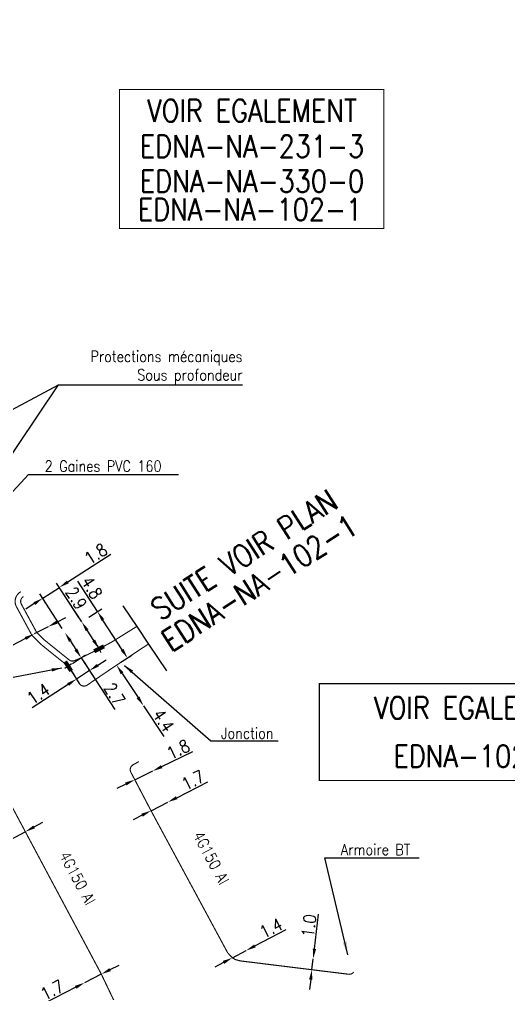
# Model space of a CAD drawing. Header units: millimetres. Extents: x 184994 to 186004, y 128000 to 129009.
# Drawn here: x 185319.7 to 185363.9, y 128114.7 to 128202.7 of the extents above; entities that cross this region are included whole.
import ezdxf
from ezdxf.enums import TextEntityAlignment as Align

# ---------------------------------------------------------------- set-up
doc = ezdxf.new("R2010")
doc.units = ezdxf.units.MM
doc.header["$PDMODE"] = 34
doc.linetypes.add('B_ST_Al', pattern=[2000, 1000, 1000])
doc.linetypes.add('CENTER2', pattern=[28.575, 19.05, -3.175, 3.175, -3.175])
doc.layers.get('0').update_dxf_attribs({"linetype": 'CONTINUOUS'})
doc.layers.get('Defpoints').update_dxf_attribs({"linetype": 'CONTINUOUS'})
for name, color, linetype in [('B_100', 3, 'CONTINUOUS'), ('B_110', 1, 'CONTINUOUS'), ('B_300', 7, 'CONTINUOUS'), ('B_400', 7, 'CONTINUOUS'), ('B_420', 7, 'CONTINUOUS'), ('B_930', 7, 'CONTINUOUS')]:
    doc.layers.add(name, color=color, linetype=linetype)
doc.styles.get("Standard").update_dxf_attribs({"font": 'romans.shx', "width": 0.85})
doc.dimstyles.get("Standard").update_dxf_attribs({"dimtxt": 1.5, "dimasz": 1.2, "dimexe": 0.625, "dimexo": 0.625, "dimgap": 0.25, "dimtad": 1, "dimdec": 1, "dimzin": 0, "dimdsep": 46, "dimtxsty": 'Standard', "dimcen": -0.5, "dimadec": 0, "dimazin": 0, "dimtfac": 1, "dimtdec": 1, "dimtmove": 0, "dimatfit": 3, "dimfxl": 0, "dimtolj": 1, "dimtzin": 0, "dimarcsym": 0})

# ---------------------------------------------------------------- blocks, each defined once
blk = doc.blocks.new('*D440')
at = {"layer": 'B_110', "color": 0, "linetype": 'Continuous', "lineweight": -2, "transparency": 16777216}
for p, q in [((185333.932, 128132.425), (185336.736, 128133.843)), ((185331.612, 128131.252), (185333.129, 128132.019)), ((185330.809, 128130.845), (185330.006, 128130.439))]:
    blk.add_line(p, q, dxfattribs=at)
at = {"layer": 'B_110', "color": 0, "linetype": 'Continuous', "transparency": 16777216}
for points in [[(185333.865, 128132.559), (185334, 128132.291), (185333.129, 128132.019)], [(185330.741, 128130.979), (185330.877, 128130.712), (185331.612, 128131.252)]]:
    blk.add_solid(points, dxfattribs=at)
at = {"layer": 'Defpoints', "color": 0, "linetype": 'Continuous', "transparency": 16777216}
for p in [(185333.129, 128132.019), (185333.129, 128132.019), (185331.612, 128131.252)]:
    blk.add_point(p, dxfattribs=at)
at = {"layer": 'B_110', "color": 0, "linetype": 'Continuous', "transparency": 16777216, "insert": (185335.397, 128134.006), "char_height": 1.125, "attachment_point": 5, "rotation": 26.82666}
blk.add_mtext('\\A1;1.7', dxfattribs=at)
blk = doc.blocks.new('*D441')
at = {"layer": 'B_110', "color": 0, "linetype": 'Continuous', "lineweight": -2, "transparency": 16777216}
for p, q in [((185340.998, 128119.042), (185343.819, 128120.526)), ((185338.963, 128117.97), (185340.202, 128118.623)), ((185338.167, 128117.551), (185337.37, 128117.132))]:
    blk.add_line(p, q, dxfattribs=at)
at = {"layer": 'B_110', "color": 0, "linetype": 'Continuous', "transparency": 16777216}
for points in [[(185340.929, 128119.174), (185341.068, 128118.909), (185340.202, 128118.623)], [(185338.097, 128117.684), (185338.237, 128117.418), (185338.963, 128117.97)]]:
    blk.add_solid(points, dxfattribs=at)
at = {"layer": 'Defpoints', "color": 0, "linetype": 'Continuous', "transparency": 16777216}
for p in [(185340.202, 128118.623), (185340.202, 128118.623), (185338.963, 128117.97)]:
    blk.add_point(p, dxfattribs=at)
at = {"layer": 'B_110', "color": 0, "linetype": 'Continuous', "transparency": 16777216, "insert": (185342.458, 128120.657), "char_height": 1.125, "attachment_point": 5, "rotation": 27.76185}
blk.add_mtext('\\A1;1.4', dxfattribs=at)
blk = doc.blocks.new('*D442')
at = {"layer": 'B_110', "color": 0, "linetype": 'Continuous', "lineweight": -2, "transparency": 16777216}
for p, q in [((185332.576, 128135.229), (185335.404, 128136.598)), ((185330.145, 128134.053), (185331.766, 128134.837)), ((185329.335, 128133.661), (185328.525, 128133.269))]:
    blk.add_line(p, q, dxfattribs=at)
at = {"layer": 'B_110', "color": 0, "linetype": 'Continuous', "transparency": 16777216}
for points in [[(185332.51, 128135.364), (185332.641, 128135.094), (185331.766, 128134.837)], [(185329.27, 128133.796), (185329.4, 128133.526), (185330.145, 128134.053)]]:
    blk.add_solid(points, dxfattribs=at)
at = {"layer": 'Defpoints', "color": 0, "linetype": 'Continuous', "transparency": 16777216}
for p in [(185330.145, 128134.053), (185330.145, 128134.053), (185331.766, 128134.837)]:
    blk.add_point(p, dxfattribs=at)
at = {"layer": 'B_110', "color": 0, "linetype": 'Continuous', "transparency": 16777216, "insert": (185334.068, 128136.784), "char_height": 1.125, "attachment_point": 5, "rotation": 25.82079}
blk.add_mtext('\\A1;1.8', dxfattribs=at)
blk = doc.blocks.new('*D443')
at = {"layer": 'B_110', "color": 0, "linetype": 'Continuous', "lineweight": -2, "transparency": 16777216}
for p, q in [((185346.379, 128118.778), (185346.759, 128121.897)), ((185346.15, 128116.892), (185346.271, 128117.885)), ((185346.041, 128115.999), (185345.933, 128115.105))]:
    blk.add_line(p, q, dxfattribs=at)
at = {"layer": 'B_110', "color": 0, "linetype": 'Continuous', "transparency": 16777216}
for points in [[(185346.23, 128118.796), (185346.528, 128118.76), (185346.271, 128117.885)], [(185345.892, 128116.017), (185346.19, 128115.98), (185346.15, 128116.892)]]:
    blk.add_solid(points, dxfattribs=at)
at = {"layer": 'Defpoints', "color": 0, "linetype": 'Continuous', "transparency": 16777216}
for p in [(185346.271, 128117.885), (185346.15, 128116.892), (185346.15, 128116.892)]:
    blk.add_point(p, dxfattribs=at)
at = {"layer": 'B_110', "color": 0, "linetype": 'Continuous', "transparency": 16777216, "insert": (185345.879, 128120.875), "char_height": 1.125, "attachment_point": 5, "rotation": 83.06807}
blk.add_mtext('\\A1;1.0', dxfattribs=at)
blk = doc.blocks.new('*D444')
at = {"layer": 'B_100', "color": 0, "linetype": 'Continuous', "lineweight": -2, "transparency": 16777216}
for p, q in [((185321.05, 128129.782), (185321.842, 128130.209)), ((185320.258, 128129.354), (185318.85, 128128.593)), ((185318.059, 128128.165), (185315.294, 128126.672))]:
    blk.add_line(p, q, dxfattribs=at)
at = {"layer": 'B_100', "color": 0, "linetype": 'Continuous', "transparency": 16777216}
for points in [[(185320.979, 128129.913), (185321.121, 128129.65), (185320.258, 128129.354)], [(185317.987, 128128.297), (185318.13, 128128.033), (185318.85, 128128.593)]]:
    blk.add_solid(points, dxfattribs=at)
at = {"layer": 'Defpoints', "color": 0, "linetype": 'Continuous', "transparency": 16777216}
for p in [(185320.258, 128129.354), (185318.85, 128128.593), (185318.85, 128128.593)]:
    blk.add_point(p, dxfattribs=at)
at = {"layer": 'B_100', "color": 0, "linetype": 'Continuous', "transparency": 16777216, "insert": (185315.924, 128127.864), "char_height": 1.125, "attachment_point": 5, "rotation": 28.38352}
blk.add_mtext('\\A1;1.6', dxfattribs=at)
blk = doc.blocks.new('*D445')
at = {"layer": 'B_100', "color": 0, "linetype": 'Continuous', "lineweight": -2, "transparency": 16777216}
for p, q in [((185327.123, 128116.492), (185325.61, 128115.717)), ((185327.924, 128116.902), (185328.726, 128117.312)), ((185324.809, 128115.307), (185322.013, 128113.875))]:
    blk.add_line(p, q, dxfattribs=at)
at = {"layer": 'B_100', "color": 0, "linetype": 'Continuous', "transparency": 16777216}
for points in [[(185327.856, 128117.036), (185327.993, 128116.769), (185327.123, 128116.492)], [(185324.741, 128115.44), (185324.878, 128115.173), (185325.61, 128115.717)]]:
    blk.add_solid(points, dxfattribs=at)
at = {"layer": 'Defpoints', "color": 0, "linetype": 'Continuous', "transparency": 16777216}
for p in [(185327.123, 128116.492), (185325.61, 128115.717), (185325.61, 128115.717)]:
    blk.add_point(p, dxfattribs=at)
at = {"layer": 'B_100', "color": 0, "linetype": 'Continuous', "transparency": 16777216, "insert": (185322.668, 128115.053), "char_height": 1.125, "attachment_point": 5, "rotation": 27.11527}
blk.add_mtext('\\A1;1.7', dxfattribs=at)
blk = doc.blocks.new('*D464')
at = {"layer": 'B_100', "color": 0, "linetype": 'Continuous', "lineweight": -2, "transparency": 16777216}
for p, q in [((185323.111, 128148.276), (185323.91, 128148.69)), ((185322.312, 128147.862), (185321.069, 128147.218)), ((185320.27, 128146.804), (185317.44, 128145.337))]:
    blk.add_line(p, q, dxfattribs=at)
at = {"layer": 'B_100', "color": 0, "linetype": 'Continuous', "transparency": 16777216}
for points in [[(185323.042, 128148.409), (185323.18, 128148.143), (185322.312, 128147.862)], [(185320.201, 128146.937), (185320.339, 128146.67), (185321.069, 128147.218)]]:
    blk.add_solid(points, dxfattribs=at)
at = {"layer": 'Defpoints', "color": 0, "linetype": 'Continuous', "transparency": 16777216}
for p in [(185322.312, 128147.862), (185321.069, 128147.218), (185321.069, 128147.218)]:
    blk.add_point(p, dxfattribs=at)
at = {"layer": 'B_100', "color": 0, "linetype": 'Continuous', "transparency": 16777216, "insert": (185318.11, 128146.529), "char_height": 1.125, "attachment_point": 5, "rotation": 27.39106}
blk.add_mtext('\\A1;1.4', dxfattribs=at)
blk = doc.blocks.new('*D465')
at = {"layer": 'B_100', "color": 0, "linetype": 'Continuous', "lineweight": -2, "transparency": 16777216}
for p, q in [((185323.445, 128147.07), (185323.445, 128147.07)), ((185324.327, 128146.568), (185324.816, 128145.813)), ((185324.523, 128144.551), (185325.698, 128145.312)), ((185325.305, 128145.057), (185328.331, 128140.377))]:
    blk.add_line(p, q, dxfattribs=at)
at = {"layer": 'B_100', "color": 0, "linetype": 'Continuous', "transparency": 16777216}
for points in [[(185324.453, 128146.65), (185324.201, 128146.487), (185323.838, 128147.324)], [(185324.942, 128145.894), (185324.69, 128145.731), (185325.305, 128145.057)]]:
    blk.add_solid(points, dxfattribs=at)
at = {"layer": 'Defpoints', "color": 0, "linetype": 'Continuous', "transparency": 16777216}
for p in [(185323.838, 128147.324), (185325.305, 128145.057), (185324.129, 128144.297)]:
    blk.add_point(p, dxfattribs=at)
at = {"layer": 'B_100', "color": 0, "linetype": 'Continuous', "transparency": 16777216, "insert": (185328.315, 128141.783), "char_height": 1.125, "attachment_point": 5, "rotation": 302.89209}
blk.add_mtext('\\A1;2.7', dxfattribs=at)
blk = doc.blocks.new('*D466')
at = {"layer": 'B_100', "color": 0, "linetype": 'Continuous', "lineweight": -2, "transparency": 16777216}
for p, q in [((185324.092, 128151.903), (185327.976, 128154.415)), ((185325.095, 128148.695), (185323.082, 128151.808)), ((185323.584, 128147.718), (185321.571, 128150.831)), ((185321.825, 128150.437), (185323.337, 128151.414)), ((185321.069, 128149.948), (185320.314, 128149.459))]:
    blk.add_line(p, q, dxfattribs=at)
at = {"layer": 'B_100', "color": 0, "linetype": 'Continuous', "transparency": 16777216}
for points in [[(185324.011, 128152.029), (185324.174, 128151.777), (185323.337, 128151.414)], [(185320.988, 128150.074), (185321.151, 128149.822), (185321.825, 128150.437)]]:
    blk.add_solid(points, dxfattribs=at)
at = {"layer": 'Defpoints', "color": 0, "linetype": 'Continuous', "transparency": 16777216}
for p in [(185321.825, 128150.437), (185325.35, 128148.302), (185323.838, 128147.324)]:
    blk.add_point(p, dxfattribs=at)
at = {"layer": 'B_100', "color": 0, "linetype": 'Continuous', "transparency": 16777216, "insert": (185326.627, 128154.436), "char_height": 1.125, "attachment_point": 5, "rotation": 32.89209}
blk.add_mtext('\\A1;1.8', dxfattribs=at)
blk = doc.blocks.new('*D467')
at = {"layer": 'B_100', "color": 0, "linetype": 'Continuous', "lineweight": -2, "transparency": 16777216}
for p, q in [((185325.35, 128148.302), (185323.594, 128151.016)), ((185326.436, 128146.622), (185325.839, 128147.546))]:
    blk.add_line(p, q, dxfattribs=at)
at = {"layer": 'B_100', "color": 0, "linetype": 'Continuous', "transparency": 16777216}
for points in [[(185325.965, 128147.627), (185325.713, 128147.464), (185325.35, 128148.302)], [(185326.562, 128146.704), (185326.31, 128146.541), (185326.925, 128145.867)]]:
    blk.add_solid(points, dxfattribs=at)
at = {"layer": 'Defpoints', "color": 0, "linetype": 'Continuous', "transparency": 16777216}
for p in [(185325.35, 128148.302), (185325.35, 128148.302), (185326.925, 128145.867)]:
    blk.add_point(p, dxfattribs=at)
at = {"layer": 'B_100', "color": 0, "linetype": 'Continuous', "transparency": 16777216, "insert": (185324.857, 128150.444), "char_height": 1.125, "attachment_point": 5, "rotation": 302.89209}
blk.add_mtext('\\A1;2.9', dxfattribs=at)
blk = doc.blocks.new('*D468')
at = {"layer": 'B_100', "color": 0, "linetype": 'Continuous', "lineweight": -2, "transparency": 16777216}
for p, q in [((185325.559, 128144.663), (185326.308, 128143.506)), ((185326.809, 128144.388), (185327.565, 128144.877)), ((185324.384, 128143.903), (185325.132, 128142.746)), ((185326.053, 128143.9), (185324.878, 128143.139)), ((185324.122, 128142.651), (185320.88, 128140.554))]:
    blk.add_line(p, q, dxfattribs=at)
at = {"layer": 'B_100', "color": 0, "linetype": 'Continuous', "transparency": 16777216}
for points in [[(185326.727, 128144.514), (185326.89, 128144.262), (185326.053, 128143.9)], [(185324.04, 128142.776), (185324.203, 128142.525), (185324.878, 128143.139)]]:
    blk.add_solid(points, dxfattribs=at)
at = {"layer": 'Defpoints', "color": 0, "linetype": 'Continuous', "transparency": 16777216}
for p in [(185325.305, 128145.057), (185324.129, 128144.297), (185326.053, 128143.9)]:
    blk.add_point(p, dxfattribs=at)
at = {"layer": 'B_100', "color": 0, "linetype": 'Continuous', "transparency": 16777216, "insert": (185321.433, 128141.805), "char_height": 1.125, "attachment_point": 5, "rotation": 32.89209}
blk.add_mtext('\\A1;1.4', dxfattribs=at)
blk = doc.blocks.new('B_300_04')
at = {"color": 0, "linetype": 'Continuous'}
blk.add_line((0, 0.375), (0, -0.375), dxfattribs=at)
blk.add_solid([(-0.5, 0.188), (-0.5, -0.188), (0.5, 0.188), (0.5, -0.188)], dxfattribs=at)
at = {"color": 0, "linetype": 'Continuous', "width": 0.75, "flags": 3}
for tag, p in [('DEF_LEG', (0, -4.25)), ('DEF_COUP', (0.041, -6.327)), ('DEF_TYPE', (0, -8.25))]:
    blk.add_attdef(tag, text='', height=1.2, dxfattribs=at).set_placement(p, align=Align.MIDDLE)
blk = doc.blocks.new('*D526')
at = {"layer": 'B_100', "color": 0, "linetype": 'Continuous', "lineweight": -2, "transparency": 16777216}
for p, q in [((185329, 128143.647), (185330.438, 128141.481)), ((185330.936, 128140.731), (185332.774, 128137.962))]:
    blk.add_line(p, q, dxfattribs=at)
at = {"layer": 'B_100', "color": 0, "linetype": 'Continuous', "transparency": 16777216}
for points in [[(185329.125, 128143.73), (185328.875, 128143.564), (185328.502, 128144.397)], [(185330.563, 128141.564), (185330.313, 128141.398), (185330.936, 128140.731)]]:
    blk.add_solid(points, dxfattribs=at)
at = {"layer": 'Defpoints', "color": 0, "linetype": 'Continuous', "transparency": 16777216}
for p in [(185328.502, 128144.397), (185328.502, 128144.397), (185330.936, 128140.731)]:
    blk.add_point(p, dxfattribs=at)
at = {"layer": 'B_100', "color": 0, "linetype": 'Continuous', "transparency": 16777216, "insert": (185332.729, 128139.386), "char_height": 1.125, "attachment_point": 5, "rotation": 303.58427}
blk.add_mtext('\\A1;4.4', dxfattribs=at)
blk = doc.blocks.new('*D527')
at = {"layer": 'B_100', "color": 0, "linetype": 'Continuous', "lineweight": -2, "transparency": 16777216}
for p, q in [((185326.778, 128149.225), (185324.997, 128151.978)), ((185325.991, 128148.716), (185327.171, 128149.48)), ((185328.999, 128145.79), (185327.267, 128148.469)), ((185328.895, 128144.651), (185329.882, 128145.289))]:
    blk.add_line(p, q, dxfattribs=at)
at = {"layer": 'B_100', "color": 0, "linetype": 'Continuous', "transparency": 16777216}
for points in [[(185327.393, 128148.551), (185327.141, 128148.388), (185326.778, 128149.225)], [(185329.125, 128145.872), (185328.873, 128145.709), (185329.488, 128145.034)]]:
    blk.add_solid(points, dxfattribs=at)
at = {"layer": 'Defpoints', "color": 0, "linetype": 'Continuous', "transparency": 16777216}
for p in [(185325.597, 128148.462), (185329.488, 128145.034), (185328.502, 128144.397)]:
    blk.add_point(p, dxfattribs=at)
at = {"layer": 'B_100', "color": 0, "linetype": 'Continuous', "transparency": 16777216, "insert": (185326.273, 128151.387), "char_height": 1.125, "attachment_point": 5, "rotation": 302.89209}
blk.add_mtext('\\A1;4.8', dxfattribs=at)

msp = doc.modelspace()

# ---------------------------------------------------------------- linework, layer by layer
at = {"layer": 'B_100', "linetype": 'B_ST_Al', "const_width": 0.1, "flags": 128}
for points in [[(185319.838, 128151.017), (185319.856, 128151.027, 0.41365), (185319.455, 128149.672), (185320.849, 128147.099), (185321.63, 128146.307), (185322.538, 128145.567), (185324.129, 128144.297), (185325.141, 128142.732, 0.420849), (185325.842, 128142.59), (185328.502, 128144.397), (185331.379, 128146.302)], [(185320.083, 128150.581), (185320.089, 128150.585, 0.409861), (185319.894, 128149.911), (185321.289, 128147.337), (185321.965, 128146.679), (185324.206, 128144.875, 0.277405), (185324.716, 128144.805), (185325.305, 128145.057), (185326.925, 128145.867), (185328.063, 128146.479), (185330.322, 128147.884)], [(185317.582, 128132.688), (185317.834, 128132.825, -0.416563), (185318.514, 128132.621), (185320.258, 128129.354), (185327.123, 128116.492), (185329.536, 128111.442), (185329.603, 128111.195), (185329.616, 128110.884), (185329.576, 128110.392), (185329.51, 128110.008), (185329.418, 128109.619), (185329.154, 128109.094), (185328.72, 128108.655), (185328.174, 128108.223), (185321.989, 128103.34), (185322.061, 128103.396, -0.404867), (185321.369, 128103.466), (185320.26, 128104.783)]]:
    msp.add_lwpolyline(points, format="xyb", dxfattribs=at)
at = {"layer": 'B_110', "linetype": 'B_ST_Al', "const_width": 0.1, "flags": 128}
msp.add_lwpolyline([(185330.523, 128135.686), (185329.996, 128135.399, 0.409547), (185329.792, 128134.728), (185330.145, 128134.053), (185331.612, 128131.252), (185338.54, 128118.418), (185338.963, 128117.97), (185339.218, 128117.815), (185339.659, 128117.692), (185346.15, 128116.892), (185349.462, 128116.484, 0.270589), (185349.926, 128116.683, 0.270589)], format="xyb", dxfattribs=at)
at = {"layer": 'B_930', "const_width": 0.1}
for points in [[(185328.766, 128196.378), (185352.647, 128196.378), (185352.647, 128183.817), (185328.766, 128183.817)], [(185346.824, 128142.718), (185375.666, 128142.718), (185375.666, 128133.978), (185346.824, 128133.978)]]:
    msp.add_lwpolyline(points, close=True, dxfattribs=at)
at = {"layer": 'B_930', "linetype": 'CENTER2', "ltscale": 0.5, "flags": 128}
msp.add_lwpolyline([(185329.08, 128149.743), (185330.322, 128147.884), (185331.379, 128146.302), (185333.005, 128143.868)], dxfattribs=at)

# ---------------------------------------------------------------- block references
at = {"layer": 'B_300'}
for p, rotation in [((185326.925, 128145.867), 26.55898615780274), ((185324.129, 128144.297), 302.8921866061136)]:
    msp.add_blockref('B_300_04', p, dxfattribs=dict(at, rotation=rotation))

# ---------------------------------------------------------------- texts
at = {"layer": 'B_100', "linetype": 'B_ST_Al', "width": 0.85}
msp.add_text('4G150 Al', height=1, rotation=298.36091, dxfattribs=at).set_placement((185324.971, 128125.165), align=Align.MIDDLE)
at = {"layer": 'B_110', "linetype": 'B_ST_Al', "width": 0.85}
msp.add_text('4G150 Al', height=1, rotation=298.36091, dxfattribs=at).set_placement((185337.051, 128126.997), align=Align.MIDDLE)
at = {"layer": 'B_110', "linetype": 'Continuous', "insert": (185348.772, 128127.736), "char_height": 1, "attachment_point": 4}
msp.add_mtext('Armoire BT', dxfattribs=at)
at = {"layer": 'B_300', "linetype": 'Continuous', "insert": (185337.941, 128137.748), "char_height": 1, "attachment_point": 7}
msp.add_mtext('Jonction', dxfattribs=at)
at = {"layer": 'B_400', "insert": (185322.004, 128162.366), "char_height": 1, "attachment_point": 4}
msp.add_mtext('2 Gaines PVC 160', dxfattribs=at)
at = {"layer": 'B_420', "insert": (185339.877, 128171.273), "char_height": 1, "attachment_point": 6}
msp.add_mtext('Protections mécaniques\\PSous profondeur', dxfattribs=at)
at = {"layer": 'B_930', "width": 0.85}
for s, p in [('VOIR EGALEMENT', (185340.741, 128193.46)), ('EDNA-NA-231-3', (185340.741, 128190.246)), ('EDNA-NA-330-0', (185340.741, 128187.101)), ('EDNA-NA-102-1', (185340.552, 128184.536)), ('VOIR EGALEMENT', (185361.245, 128139.547)), ('EDNA-102-1', (185361.245, 128135.173))]:
    msp.add_text(s, height=2, dxfattribs=at).set_placement(p, align=Align.CENTER)
for s, p in [('SUITE VOIR PLAN', (185340.561, 128153.531)), ('EDNA-NA-102-1', (185341.97, 128150.982))]:
    msp.add_text(s, height=2, rotation=32.57714, dxfattribs=at).set_placement(p, align=Align.CENTER)

# ---------------------------------------------------------------- dimensions: what is measured, and where the dimension line sits
at = {"layer": 'B_100', "linetype": 'Continuous'}
for base, p1, p2, angle, picture, middle in [((185321.825, 128150.437), (185325.35, 128148.302), (185323.838, 128147.324), 32.89209, '*D466', (185327.035, 128153.806)), ((185325.35, 128148.302), (185326.925, 128145.867), (185325.35, 128148.302), 302.89209, '*D467', (185324.228, 128150.037)), ((185321.069, 128147.218), (185322.312, 128147.862), (185321.069, 128147.218), 27.39106, '*D464', (185318.455, 128145.863)), ((185325.305, 128145.057), (185323.838, 128147.324), (185324.129, 128144.297), 122.89209, '*D465', (185327.685, 128141.376)), ((185326.053, 128143.9), (185324.129, 128144.297), (185325.305, 128145.057), 212.89209, '*D468', (185321.841, 128141.175)), ((185328.502, 128144.397), (185330.936, 128140.731), (185328.502, 128144.397), 303.58427, '*D526', (185332.104, 128138.972)), ((185318.85, 128128.593), (185320.258, 128129.354), (185318.85, 128128.593), 28.38352, '*D444', (185316.281, 128127.205)), ((185325.61, 128115.717), (185327.123, 128116.492), (185325.61, 128115.717), 27.11527, '*D445', (185323.01, 128114.386))]:
    dim = msp.add_linear_dim(base=base, p1=p1, p2=p2, angle=angle, dimstyle='Standard', override={"dimscale": 0.75}, dxfattribs=at)
    dim.commit()
    dim.dimension.update_dxf_attribs({"geometry": picture, "text_midpoint": middle, "dimtype": 160})
dim = msp.add_linear_dim(base=(185329.488, 128145.034), p1=(185325.597, 128148.462), p2=(185328.502, 128144.397), angle=122.89209, text='4.8', dimstyle='Standard', override={"dimscale": 0.75}, dxfattribs=at)
dim.commit()
dim.dimension.update_dxf_attribs({"geometry": '*D527', "text_midpoint": (185325.643, 128150.98), "dimtype": 160})
at = {"layer": 'B_110', "linetype": 'Continuous'}
for base, p1, p2, angle, picture, middle in [((185330.145, 128134.053), (185331.766, 128134.837), (185330.145, 128134.053), 25.82079, '*D442', (185334.395, 128136.109)), ((185333.129, 128132.019), (185331.612, 128131.252), (185333.129, 128132.019), 206.82666, '*D440', (185335.736, 128133.337)), ((185340.202, 128118.623), (185338.963, 128117.97), (185340.202, 128118.623), 207.76185, '*D441', (185342.807, 128119.994)), ((185346.15, 128116.892), (185346.271, 128117.885), (185346.15, 128116.892), 83.06807, '*D443', (185346.623, 128120.784))]:
    dim = msp.add_linear_dim(base=base, p1=p1, p2=p2, angle=angle, dimstyle='Standard', override={"dimscale": 0.75}, dxfattribs=at)
    dim.commit()
    dim.dimension.update_dxf_attribs({"geometry": picture, "text_midpoint": middle, "dimtype": 160})

# ---------------------------------------------------------------- leaders
at = {"layer": 'B_110', "linetype": 'Continuous', "annotation_type": 0, "has_hookline": 1, "hookline_direction": 0, "text_width": 7.083}
msp.add_leader([(185349.39, 128118.239), (185347.322, 128126.986), (185348.522, 128126.986)], dimstyle='Standard', dxfattribs=at)
at = {"layer": 'B_300', "linetype": 'Continuous', "annotation_type": 0, "has_hookline": 1, "text_width": 5.019}
for points, hookline_direction in [([(185323.541, 128144.133), (185304.294, 128140.456)], 1), ([(185329.224, 128144.377), (185337.007, 128137.561), (185337.907, 128137.561)], 0)]:
    msp.add_leader(points, dimstyle='Standard', override={"dimscale": 0.75}, dxfattribs=dict(at, hookline_direction=hookline_direction))
at = {"layer": 'B_400', "annotation_type": 0, "has_hookline": 1, "hookline_direction": 0, "text_width": 12.102}
msp.add_leader([(185313.987, 128154.564), (185320.554, 128161.616), (185321.754, 128161.616)], dimstyle='Standard', dxfattribs=at)
at = {"layer": 'B_420', "annotation_type": 0, "has_hookline": 1, "hookline_direction": 0, "text_width": 39.262}
msp.add_leader([(185296.119, 128195.663), (185320.499, 128206.857), (185322.999, 128206.857)], dimstyle='Standard', override={"dimasz": 2.5, "dimgap": -0.63, "dimtad": 0}, dxfattribs=at)
at = {"layer": 'B_420'}
msp.add_leader([(185303.466, 128159.168), (185323.249, 128169.695)], dimstyle='Standard', override={"dimscale": 0.75, "dimgap": 0.25, "dimtad": 1}, dxfattribs=at)
at = {"layer": 'B_420', "annotation_type": 0, "has_hookline": 1, "hookline_direction": 0, "text_width": 15.179}
msp.add_leader([(185312.633, 128153.892), (185323.249, 128169.695), (185324.449, 128169.695)], dimstyle='Standard', dxfattribs=at)

doc.saveas('drawing.dxf')
